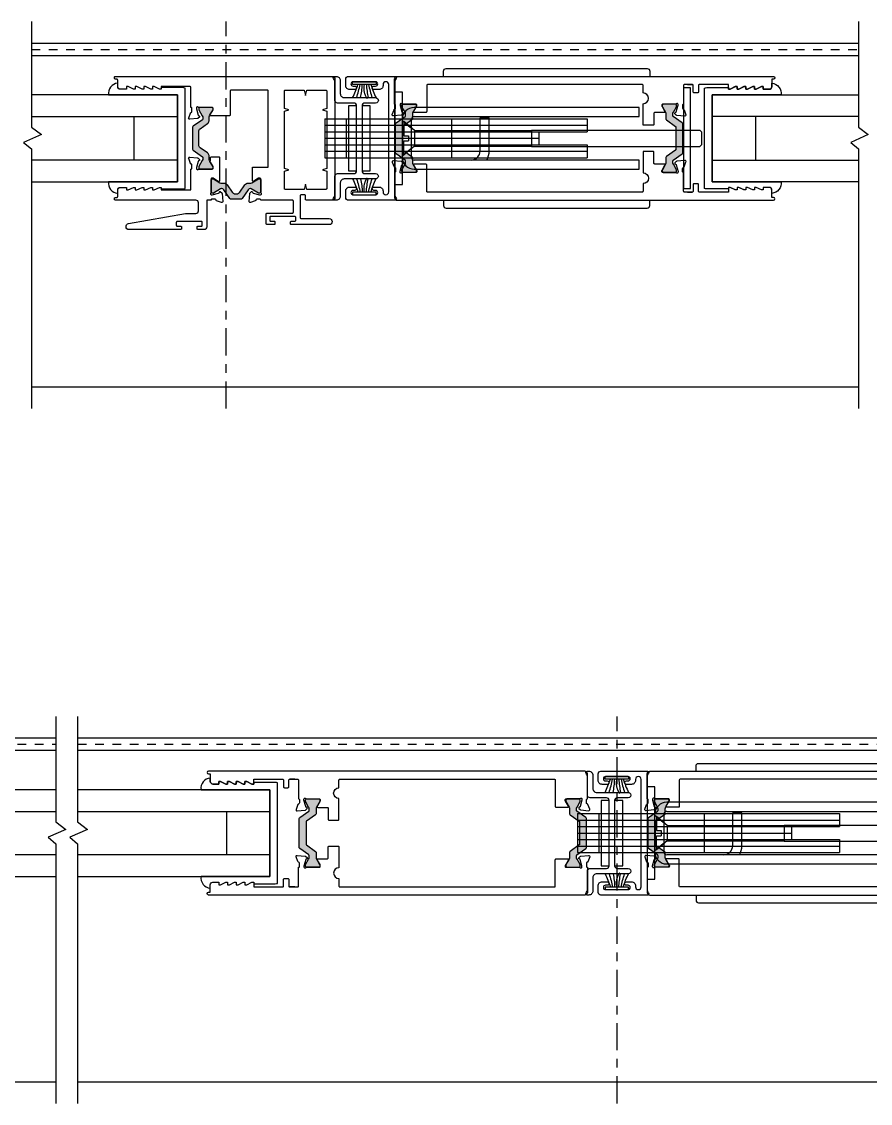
# Model space of a CAD drawing. Extents: x -239 to 68, y 0 to 111.
# Drawn here: x 10.99 to 20.76, y -0.33 to 12.12 of the extents above; entities that cross this region are included whole.
import ezdxf

# ---------------------------------------------------------------- set-up
doc = ezdxf.new("R2010")
doc.units = 0
doc.header["$LTSCALE"] = 0.25
doc.header["$MEASUREMENT"] = 0
doc.linetypes.add('CENTER', pattern=[2, 1.25, -0.25, 0.25, -0.25])
doc.linetypes.add('HIDDEN', pattern=[0.375, 0.25, -0.125])
doc.layers.get('0').update_dxf_attribs({"linetype": 'CONTINUOUS'})
for name, color, linetype in [('CL', 40, 'CENTER'), ('GLASS', 7, 'CONTINUOUS'), ('HARDWARE', 7, 'CONTINUOUS'), ('I-STRUT', 7, 'CONTINUOUS'), ('SEAL', 7, 'CONTINUOUS'), ('SILL-PAN', 7, 'CONTINUOUS'), ('VENT', 5, 'CONTINUOUS')]:
    doc.layers.add(name, color=color, linetype=linetype)
doc.styles.get("Standard").update_dxf_attribs({"font": 'simplex.shx'})

# ---------------------------------------------------------------- blocks, each defined once
blk = doc.blocks.new('3070-EX-GLASS-SCREEN')
blk.add_lwpolyline([(1.179, 0.5), (1.161, 0.5), (1.161, 0.48), (1.191, 0.42), (1.191, 0.4), (1.161, 0.4), (1.161, 0.38), (1.191, 0.32), (1.191, 0.3), (1.161, 0.3), (1.161, 0.28), (1.191, 0.22), (1.191, 0.2), (1.161, 0.2), (1.161, 0.18), (1.191, 0.12), (1.191, 0.1), (1.161, 0.1), (1.161, 0.031, 0.414214), (1.192, 0), (1.23, 0, -0.438024), (1.096, -0.105), (1.096, 0.687), (0.096, 0.687), (0.096, -0.105, -0.438024), (-0.038, 0), (0, 0, 0.414214), (0.031, 0.031), (0.031, 0.1), (0.001, 0.1), (0.001, 0.12), (0.031, 0.18), (0.031, 0.2), (0.001, 0.2), (0.001, 0.22), (0.031, 0.28), (0.031, 0.3), (0.001, 0.3), (0.001, 0.32), (0.031, 0.38), (0.031, 0.4), (0.001, 0.4), (0.001, 0.42), (0.031, 0.48), (0.031, 0.5), (0.013, 0.5), (0.013, 0.713), (0.013, 0.749, -0.072616), (0.017, 0.776), (1.175, 0.776, -0.072616), (1.179, 0.749), (1.179, 0.713)], format="xyb", close=True)
at = {"layer": 'GLASS'}
for p, q in [((0.096, -0.993), (0.096, 0.687)), ((0.096, 0.687), (1.096, 0.687)), ((0.346, 0.687), (0.346, -0.993)), ((0.846, -0.993), (0.846, 0.687)), ((1.096, 0.687), (1.096, -0.993)), ((0.846, 0.187), (0.346, 0.187))]:
    blk.add_line(p, q, dxfattribs=at)
blk = doc.blocks.new('*U71')
blk.add_lwpolyline([(1.179, 0.5), (1.161, 0.5), (1.161, 0.48), (1.191, 0.42), (1.191, 0.4), (1.161, 0.4), (1.161, 0.38), (1.191, 0.32), (1.191, 0.3), (1.161, 0.3), (1.161, 0.28), (1.191, 0.22), (1.191, 0.2), (1.161, 0.2), (1.161, 0.18), (1.191, 0.12), (1.191, 0.1), (1.161, 0.1), (1.161, 0.031, 0.414214), (1.192, 0), (1.23, 0, -0.438024), (1.096, -0.105), (1.096, 0.687), (0.096, 0.687), (0.096, -0.105, -0.438024), (-0.038, 0), (0, 0, 0.414214), (0.031, 0.031), (0.031, 0.1), (0.001, 0.1), (0.001, 0.12), (0.031, 0.18), (0.031, 0.2), (0.001, 0.2), (0.001, 0.22), (0.031, 0.28), (0.031, 0.3), (0.001, 0.3), (0.001, 0.32), (0.031, 0.38), (0.031, 0.4), (0.001, 0.4), (0.001, 0.42), (0.031, 0.48), (0.031, 0.5), (0.013, 0.5), (0.013, 0.713), (0.013, 0.749, -0.072616), (0.017, 0.776), (1.175, 0.776, -0.072616), (1.179, 0.749), (1.179, 0.713)], format="xyb", close=True)
at = {"layer": 'GLASS'}
for p, q in [((0.096, -0.997), (0.096, 0.687)), ((0.096, 0.687), (1.096, 0.687)), ((0.346, 0.687), (0.346, -0.997)), ((0.846, -0.997), (0.846, 0.687)), ((1.096, 0.687), (1.096, -0.997)), ((0.846, 0.187), (0.346, 0.187))]:
    blk.add_line(p, q, dxfattribs=at)
blk = doc.blocks.new('25064-18mmX6mm-I-STRUT')
at = {"layer": 'I-STRUT'}
h = blk.add_hatch(color=256, dxfattribs=at)
h.dxf.hatch_style = 1
h.paths.add_polyline_path([(-0.22, 0.353, 0.57735), (-0.234, 0.33), (-0.23, 0.322, -0.215906), (-0.235, 0.326), (-0.195, 0.257, -0.131652), (-0.189, 0.233), (-0.189, 0.199, 0.244698), (-0.172, 0.167), (-0.088, 0.108, -0.244698), (-0.071, 0.076), (-0.071, -0.077, -0.244698), (-0.088, -0.11), (-0.172, -0.169, 0.244698), (-0.189, -0.201), (-0.189, -0.235, -0.131652), (-0.195, -0.258), (-0.235, -0.327, 0.245227), (-0.235, -0.335, 0.507805), (-0.22, -0.355), (-0.087, -0.355, 0.414214), (-0.071, -0.339, 0.469068), (-0.072, -0.327), (-0.112, -0.258, -0.131652), (-0.118, -0.235), (-0.118, -0.217), (-0.005, -0.138, 0.244698), (0, -0.129), (0, -0.127), (0, 0.127, 0.244698), (-0.005, 0.137), (-0.118, 0.216), (-0.118, 0.233, -0.131652), (-0.112, 0.257), (-0.072, 0.326, 0.131652), (-0.071, 0.33, 0.640011), (-0.087, 0.353)])
blk.add_lwpolyline([(0, -0.13), (0, -0.127), (0, 0.127, 0.244698), (-0.005, 0.137), (-0.113, 0.212, -0.244698), (-0.118, 0.222), (-0.118, 0.233, -0.131652), (-0.112, 0.257), (-0.072, 0.326, 0.131652), (-0.071, 0.33), (-0.071, 0.338, 0.414214), (-0.087, 0.353), (-0.22, 0.353, 0.414214), (-0.236, 0.338), (-0.236, 0.33, 0.131652), (-0.235, 0.326), (-0.195, 0.257, -0.131652), (-0.189, 0.233), (-0.189, 0.199, 0.244698), (-0.172, 0.167), (-0.088, 0.108, -0.244698), (-0.071, 0.076), (-0.071, -0.077, -0.244698), (-0.088, -0.11), (-0.172, -0.169, 0.244698), (-0.189, -0.201), (-0.189, -0.235, -0.131652), (-0.195, -0.258), (-0.235, -0.327, 0.131652), (-0.236, -0.331), (-0.236, -0.339, 0.414214), (-0.22, -0.355), (-0.087, -0.355, 0.414214), (-0.071, -0.339), (-0.071, -0.331, 0.131652), (-0.072, -0.327), (-0.112, -0.258, -0.131652), (-0.118, -0.235), (-0.118, -0.224, -0.244698), (-0.113, -0.214), (-0.005, -0.138, 0.244698), (0, -0.129)], format="xyb", dxfattribs=at)
blk = doc.blocks.new('3728-1-FIXED-INTERLOCKER')
at = {"layer": 'VENT', "linetype": 'Continuous'}
blk.add_lwpolyline([(-0.917, 0.72), (-0.971, 0.739), (-0.972, 0.739, 0.548619), (-0.987, 0.727), (-0.979, 0.636, 0.176327), (-0.976, 0.629), (-0.962, 0.615, 0.57735), (-0.949, 0.618), (-0.947, 0.622, -0.267949), (-0.939, 0.631), (-0.867, 0.65, -0.065543), (-0.864, 0.65), (-0.855, 0.65, -0.6885), (-0.848, 0.63, 0.213422), (-0.852, 0.621), (-0.852, 0.471, -0.414214), (-0.863, 0.459), (-0.872, 0.459, -0.137872), (-0.878, 0.461), (-0.933, 0.495, 0.585524), (-0.948, 0.486), (-0.948, 0.334), (-0.767, 0.334), (-0.767, -0.543, -0.414214), (-0.777, -0.553), (-1.196, -0.553, -0.414214), (-1.206, -0.543), (-1.206, -0.268, 0.414214), (-1.216, -0.258), (-1.432, -0.258, 0.585524), (-1.439, -0.27), (-1.403, -0.329, -0.137872), (-1.401, -0.335), (-1.401, -0.343, -0.414214), (-1.413, -0.355), (-1.565, -0.355, 0.213422), (-1.574, -0.359, -0.6885), (-1.594, -0.351), (-1.594, -0.342, -0.065543), (-1.594, -0.339), (-1.575, -0.267, -0.267949), (-1.566, -0.259), (-1.562, -0.258, 0.57735), (-1.559, -0.245), (-1.573, -0.231, 0.176327), (-1.58, -0.227), (-1.671, -0.219, 0.548619), (-1.683, -0.235), (-1.683, -0.235), (-1.664, -0.289, 0.263725), (-1.655, -0.297, -0.359508), (-1.645, -0.308), (-1.645, -0.343, -0.414214), (-1.657, -0.355), (-1.657, -0.585, -0.414214), (-1.667, -0.595), (-2, -0.595), (-2, -0.565), (-2.02, -0.565), (-2.08, -0.595), (-2.1, -0.595), (-2.1, -0.565), (-2.12, -0.565), (-2.18, -0.595), (-2.2, -0.595), (-2.2, -0.565), (-2.22, -0.565), (-2.28, -0.595), (-2.3, -0.595), (-2.3, -0.565), (-2.32, -0.565), (-2.38, -0.595), (-2.4, -0.595), (-2.4, -0.575, 0.414214), (-2.41, -0.565), (-2.47, -0.565, 0.414214), (-2.5, -0.595), (-2.5, -0.671, -0.414214), (-2.51, -0.681), (-2.526, -0.681, 0.414214), (-2.536, -0.691), (-2.536, -0.703, 0.414214), (-2.526, -0.713), (-0.03, -0.713, 0.414214), (0, -0.683), (0, 0.683, 0.414214), (-0.03, 0.713), (-0.328, 0.713, 0.414214), (-0.338, 0.703), (-0.338, 0.661, -0.414214), (-0.348, 0.651), (-0.39, 0.651, -0.414214), (-0.4, 0.661), (-0.4, 0.914, -0.414214), (-0.39, 0.924), (-0.066, 0.924, 1), (-0.066, 0.994), (-0.5, 0.994, 0.414214), (-0.51, 0.984), (-0.51, 0.964, 0.414214), (-0.5, 0.954), (-0.46, 0.954, -0.414214), (-0.45, 0.944), (-0.45, 0.911, -0.414214), (-0.46, 0.901), (-0.74, 0.901, -0.414214), (-0.75, 0.911), (-0.75, 0.944, -0.414214), (-0.74, 0.954), (-0.7, 0.954, 0.414214), (-0.69, 0.964), (-0.69, 0.984, 0.414214), (-0.7, 0.994), (-0.78, 0.994, 0.414214), (-0.79, 0.984), (-0.79, 0.871, 0.414214), (-0.78, 0.861), (-0.488, 0.861, -0.414214), (-0.478, 0.851), (-0.478, 0.723, -0.414214), (-0.488, 0.713), (-0.852, 0.713, -0.414214), (-0.863, 0.701), (-0.898, 0.701, -0.359508), (-0.909, 0.711, 0.263725), (-0.917, 0.72), (-0.971, 0.739), (-0.972, 0.739, 0.548619), (-0.987, 0.727), (-0.979, 0.636)], format="xyb", dxfattribs=at)
blk.add_lwpolyline([(-0.094, -0.343), (-0.144, -0.328), (-0.094, -0.312), (-0.094, 0.348), (-0.144, 0.363), (-0.094, 0.379), (-0.094, 0.578, 0.414214), (-0.104, 0.588), (-0.323, 0.588), (-0.338, 0.528), (-0.354, 0.588), (-0.572, 0.588, 0.414214), (-0.582, 0.578), (-0.582, 0.379), (-0.531, 0.363), (-0.582, 0.348), (-0.582, -0.313), (-0.531, -0.328), (-0.582, -0.344), (-0.582, -0.543, 0.414214), (-0.572, -0.553), (-0.354, -0.553), (-0.338, -0.493), (-0.323, -0.553), (-0.104, -0.553, 0.414214), (-0.094, -0.543)], format="xyb", close=True, dxfattribs=at)
blk = doc.blocks.new('3728-2-FIXED-INTERLOCKER')
at = {"layer": 'VENT', "linetype": 'Continuous'}
blk.add_lwpolyline([(-1.826, 1.001, -0.414214), (-1.816, 1.011), (-1.776, 1.011, 0.414214), (-1.766, 1.021), (-1.766, 1.041, 0.414214), (-1.776, 1.051), (-2.37, 1.051, 0.916331), (-2.376, 0.982), (-1.72, 0.866), (-1.6, 0.866, -0.414214), (-1.57, 0.836), (-1.57, 0.743, -0.414214), (-1.6, 0.713), (-2.526, 0.713, 0.414214), (-2.536, 0.703), (-2.536, 0.691, 0.414214), (-2.526, 0.681), (-2.51, 0.681, -0.414214), (-2.5, 0.671), (-2.5, 0.595, 0.414214), (-2.47, 0.565), (-2.4, 0.565), (-2.4, 0.595), (-2.38, 0.595), (-2.32, 0.565), (-2.3, 0.565), (-2.3, 0.595), (-2.28, 0.595), (-2.22, 0.565), (-2.2, 0.565), (-2.2, 0.595), (-2.18, 0.595), (-2.12, 0.565), (-2.1, 0.565), (-2.1, 0.595), (-2.08, 0.595), (-2.02, 0.565), (-2, 0.565), (-2, 0.595), (-1.667, 0.595, -0.414214), (-1.657, 0.585), (-1.657, 0.354, -0.414214), (-1.645, 0.342), (-1.645, 0.307, -0.359508), (-1.655, 0.296, 0.263725), (-1.664, 0.289), (-1.683, 0.234), (-1.683, 0.234, 0.548619), (-1.671, 0.218), (-1.58, 0.226, 0.176327), (-1.573, 0.23), (-1.559, 0.244, 0.57735), (-1.562, 0.257), (-1.566, 0.258, -0.267949), (-1.575, 0.266), (-1.594, 0.338, -0.065543), (-1.594, 0.341), (-1.594, 0.35, -0.6885), (-1.574, 0.358, 0.213422), (-1.565, 0.354), (-1.413, 0.354, -0.414214), (-1.401, 0.342), (-1.401, 0.334, -0.137872), (-1.403, 0.328), (-1.439, 0.269, 0.585524), (-1.432, 0.257), (-1.432, 0.223, 0.414214), (-1.422, 0.213), (-1.337, 0.213, 0.414214), (-1.327, 0.223), (-1.327, 0.488, 0.585524), (-1.342, 0.496), (-1.4, 0.461, -0.137872), (-1.406, 0.459), (-1.415, 0.459, -0.414214), (-1.426, 0.471), (-1.426, 0.621, 0.213422), (-1.43, 0.63, -0.6885), (-1.423, 0.65), (-1.414, 0.65, -0.065543), (-1.411, 0.65), (-1.339, 0.631, -0.267949), (-1.33, 0.622), (-1.329, 0.618, 0.57735), (-1.316, 0.615), (-1.302, 0.629, 0.176327), (-1.299, 0.636), (-1.291, 0.727, 0.548619), (-1.306, 0.739), (-1.306, 0.739), (-1.361, 0.72, 0.263725), (-1.368, 0.711, -0.359508), (-1.38, 0.701), (-1.415, 0.701, -0.414214), (-1.426, 0.713), (-1.476, 0.713), (-1.476, 0.759), (-1.476, 1.021, 0.414214), (-1.506, 1.051), (-1.576, 1.051, 0.414214), (-1.586, 1.041), (-1.586, 1.021, 0.414214), (-1.576, 1.011), (-1.536, 1.011, -0.414214), (-1.526, 1.001), (-1.526, 0.968, -0.414214), (-1.536, 0.958), (-1.816, 0.958, -0.414214), (-1.826, 0.968)], format="xyb", close=True, dxfattribs=at)
blk = doc.blocks.new('25066-14.6mmX6mm-I-STRUT')
at = {"layer": 'I-STRUT'}
h = blk.add_hatch(color=256, dxfattribs=at)
h.dxf.hatch_style = 1
h.paths.add_polyline_path([(-0.007, -0.063), (0, -0.063), (0.007, -0.063, -0.244698), (0.045, -0.083), (0.103, -0.165, 0.304221), (0.151, -0.186, -0.181711), (0.184, -0.191), (0.22, -0.213), (0.26, -0.235, 0.245227), (0.267, -0.235, 0.507805), (0.287, -0.22), (0.287, -0.201), (0.287, -0.106), (0.287, -0.087, 0.57735), (0.264, -0.073), (0.256, -0.077, -0.205948), (0.26, -0.072), (0.22, -0.095), (0.173, -0.122), (0.166, -0.122, -0.244698), (0.14, -0.109), (0.07, -0.008, 0.244698), (0.054, 0), (0, 0), (-0.054, 0, 0.244698), (-0.07, -0.008), (-0.14, -0.109, -0.244698), (-0.166, -0.122), (-0.173, -0.122), (-0.26, -0.072, 0.131652), (-0.264, -0.071, 0.640011), (-0.287, -0.087), (-0.287, -0.106), (-0.287, -0.201), (-0.287, -0.22, 0.414214), (-0.272, -0.236, 0.469068), (-0.26, -0.235), (-0.184, -0.191, -0.131652), (-0.16, -0.185), (-0.141, -0.185, 0.244698), (-0.103, -0.165), (-0.045, -0.083, -0.244698)])
blk.add_lwpolyline([(-0.264, -0.071), (-0.272, -0.071, 0.414214), (-0.287, -0.087), (-0.287, -0.106), (-0.287, -0.201), (-0.287, -0.22, 0.414214), (-0.272, -0.236), (-0.264, -0.236, 0.131652), (-0.26, -0.235), (-0.184, -0.191, -0.131652), (-0.16, -0.185), (-0.141, -0.185, 0.244698), (-0.103, -0.165), (-0.045, -0.083, -0.244698), (-0.007, -0.063), (0, -0.063), (0.007, -0.063, -0.244698), (0.045, -0.083), (0.103, -0.165, 0.244698), (0.141, -0.185), (0.16, -0.185, -0.131652), (0.184, -0.191), (0.22, -0.213), (0.26, -0.235, 0.131652), (0.264, -0.236), (0.272, -0.236, 0.414214), (0.287, -0.22), (0.287, -0.201), (0.287, -0.106), (0.287, -0.087, 0.414214), (0.272, -0.071), (0.264, -0.071, 0.131652), (0.26, -0.072), (0.22, -0.095), (0.176, -0.12, -0.131652), (0.17, -0.122), (0.166, -0.122, -0.244698), (0.14, -0.109), (0.07, -0.008, 0.244698), (0.054, 0), (0, 0), (-0.054, 0, 0.244698), (-0.07, -0.008), (-0.14, -0.109, -0.244698), (-0.166, -0.122), (-0.17, -0.122, -0.131652), (-0.176, -0.12), (-0.26, -0.072), (-0.261, -0.071), (-0.264, -0.071, -0.131652), (-0.26, -0.072)], format="xyb", dxfattribs=at)
blk = doc.blocks.new('*U79')
for centre, radius, start, end in [((-0.303, 1.135), 1.112, 287.4409, 295.9325), ((-0.19, 1.188), 1.16, 280.9256, 288.7507), ((-0.031, 1.124), 1.102, 273.1709, 281.1969), ((-0.031, -1.124), 1.102, 78.8031, 86.8291), ((-0.19, -1.188), 1.16, 71.2493, 79.0744), ((-0.303, -1.135), 1.112, 64.0675, 72.5591)]:
    blk.add_arc(centre, radius, start, end)
at = {"layer": 'SEAL'}
blk.add_lwpolyline([(0, -0.135), (0, 0.135), (0.03, 0.135), (0.03, -0.135)], close=True, dxfattribs=at)
at = {"layer": 'SEAL', "const_width": 0.015}
blk.add_lwpolyline([(0.03, 0, 0.219791), (0.196, 0.034)], format="xyb", dxfattribs=at)
at = {"flags": 9}
for tag, p in [('MANUFACTURER_PART_#', (0, -0.199)), ('FLEETWOOD_PART_#', (-0.001, -0.249))]:
    blk.add_attdef(tag, p, '', height=0.0312, dxfattribs=at)
blk = doc.blocks.new('Yoke Strike Plate')
for points in [[(-0.094, -0.375), (-0.094, 0.375), (0, 0.375), (0, -0.375)], [(0.062, -0.375), (0.062, 0.375), (0.156, 0.375), (0.156, -0.375)]]:
    blk.add_lwpolyline(points, close=True)
blk = doc.blocks.new('3776-Archetype_Lock_Stile')
at = {"layer": 'I-STRUT'}
h = blk.add_hatch(color=256, dxfattribs=at)
h.dxf.hatch_style = 1
h.paths.add_polyline_path([(0.079, 0.131, -0.244698), (0.082, 0.137), (0.188, 0.211, 0.244698), (0.193, 0.221), (0.193, 0.276, -0.131652), (0.199, 0.299), (0.235, 0.362, 0.131652), (0.236, 0.366), (0.236, 0.378, 0.414214), (0.22, 0.394), (0.087, 0.394, 0.414837), (0.071, 0.378), (0.071, 0.366, 0.131652), (0.072, 0.362), (0.108, 0.299, -0.131652), (0.114, 0.276), (0.114, 0.262, -0.244698), (0.109, 0.252), (0.005, 0.179, 0.244698), (0, 0.17), (0, -0.17, 0.244698), (0.005, -0.179), (0.109, -0.252, -0.103471), (0.112, -0.256, -0.13774), (0.114, -0.262), (0.114, -0.276, -0.131652), (0.108, -0.299), (0.072, -0.362, 0.131652), (0.071, -0.366), (0.071, -0.378, 0.414214), (0.087, -0.394), (0.22, -0.394, 0.414817), (0.236, -0.378), (0.236, -0.366, 0.131652), (0.235, -0.362), (0.199, -0.299, -0.131652), (0.193, -0.276), (0.193, -0.221, 0.244698), (0.188, -0.211), (0.082, -0.137, -0.244698), (0.079, -0.131)])
h = blk.add_hatch(color=256, dxfattribs=at)
h.dxf.hatch_style = 1
h.paths.add_polyline_path([(3.305, 0.17, 0.244698), (3.3, 0.179), (3.196, 0.252, -0.244698), (3.191, 0.262), (3.191, 0.276, -0.131652), (3.197, 0.299), (3.233, 0.362, 0.131652), (3.234, 0.366), (3.234, 0.378, 0.414214), (3.218, 0.394), (3.085, 0.394, 0.414833), (3.069, 0.378), (3.069, 0.366, 0.143191), (3.07, 0.361), (3.07, 0.361), (3.106, 0.299, -0.131652), (3.112, 0.276), (3.112, 0.221, 0.244698), (3.117, 0.211), (3.223, 0.137, -0.244698), (3.226, 0.131), (3.226, -0.131, -0.244698), (3.223, -0.137), (3.117, -0.211, 0.244698), (3.112, -0.221), (3.112, -0.276, -0.131652), (3.106, -0.299), (3.07, -0.361), (3.07, -0.362, 0.113585), (3.069, -0.366), (3.069, -0.378, 0.414214), (3.085, -0.394), (3.218, -0.394, 0.414849), (3.234, -0.378), (3.234, -0.366, 0.131652), (3.233, -0.362), (3.197, -0.299, -0.131652), (3.191, -0.276), (3.191, -0.262, -0.13774), (3.193, -0.256, -0.103471), (3.196, -0.252), (3.3, -0.179, 0.244698), (3.305, -0.17)])
for points in [[(3.358, 0.62), (3.415, 0.62), (3.325, 0.62, 0.414214), (3.315, 0.61), (3.315, 0.394, 0.414214), (3.303, 0.382), (3.303, 0.347, 0.359508), (3.313, 0.335, -0.263725), (3.322, 0.328), (3.342, 0.272, -0.548619), (3.33, 0.256), (3.237, 0.264, -0.176327), (3.229, 0.268), (3.215, 0.282, -0.57735), (3.219, 0.295), (3.223, 0.297, 0.267949), (3.231, 0.305), (3.252, 0.381, 0.065543), (3.252, 0.384), (3.252, 0.39, 0.6885), (3.231, 0.398, -0.213422), (3.223, 0.394), (3.077, 0.394, 0.414214), (3.065, 0.382), (3.065, 0.373, 0.137872), (3.067, 0.367), (3.1, 0.308, -0.585524), (3.093, 0.296), (2.983, 0.296, 0.414214), (2.973, 0.286), (2.973, 0.16, -0.414214), (2.963, 0.15), (2.858, 0.15, -0.414214), (2.848, 0.16), (2.848, 0.398, 1), (2.848, 0.522), (2.848, 0.61, 0.414214), (2.838, 0.62), (0.368, 0.62, 0.406968), (0.358, 0.61), (0.358, 0.307, -0.414214), (0.348, 0.297), (0.213, 0.297, -0.585524), (0.206, 0.309), (0.242, 0.368, 0.137872), (0.244, 0.374), (0.244, 0.382, 0.414214), (0.232, 0.394), (0.08, 0.394, -0.213422), (0.071, 0.398, 0.6885), (0.051, 0.39), (0.051, 0.381, 0.065543), (0.051, 0.378), (0.07, 0.306, 0.267949), (0.079, 0.298), (0.083, 0.297, -0.57735), (0.087, 0.284), (0.072, 0.27, -0.176327), (0.065, 0.266), (-0.026, 0.258, -0.548619), (-0.038, 0.274), (-0.038, 0.274), (-0.018, 0.329, -0.263725), (-0.01, 0.336, 0.359508), (0, 0.348), (0, 0.382, 0.414214), (-0.012, 0.394), (-0.012, 0.682, -0.414214), (0.019, 0.713), (4.35, 0.713, -1), (4.35, 0.681), (4.33, 0.681), (4.33, 0.596, -0.414214), (4.299, 0.565), (4.23, 0.565), (4.23, 0.595), (4.21, 0.595), (4.15, 0.565), (4.13, 0.565), (4.13, 0.595), (4.11, 0.595), (4.05, 0.565), (4.03, 0.565), (4.03, 0.595), (4.01, 0.595), (3.95, 0.565), (3.93, 0.565), (3.93, 0.595), (3.91, 0.595), (3.85, 0.565), (3.83, 0.565), (3.83, 0.62), (3.497, 0.62, 0.414214), (3.487, 0.61), (3.487, 0.533, -0.414214), (3.477, 0.523), (3.435, 0.523, -0.414214), (3.425, 0.533), (3.425, 0.61, 0.414214), (3.415, 0.62)], [(3.358, -0.62), (3.415, -0.62), (3.325, -0.62, -0.414214), (3.315, -0.61), (3.315, -0.394, -0.414214), (3.303, -0.382), (3.303, -0.347, -0.359508), (3.313, -0.335, 0.263725), (3.322, -0.328), (3.342, -0.272, 0.548619), (3.33, -0.256), (3.237, -0.264, 0.176327), (3.229, -0.268), (3.215, -0.282, 0.57735), (3.219, -0.295), (3.223, -0.297, -0.267949), (3.231, -0.305), (3.252, -0.381, -0.065543), (3.252, -0.384), (3.252, -0.39, -0.6885), (3.231, -0.398, 0.213422), (3.223, -0.394), (3.077, -0.394, -0.414214), (3.065, -0.382), (3.065, -0.373, -0.137872), (3.067, -0.367), (3.1, -0.308, 0.585524), (3.093, -0.296), (2.983, -0.296, -0.414214), (2.973, -0.286), (2.973, -0.161, 0.414214), (2.963, -0.151), (2.858, -0.151, 0.414214), (2.848, -0.161), (2.848, -0.398, -1), (2.848, -0.522), (2.848, -0.61, -0.414214), (2.838, -0.62), (0.368, -0.62, -0.406968), (0.358, -0.61), (0.358, -0.307, 0.414214), (0.348, -0.297), (0.213, -0.297, 0.585524), (0.206, -0.309), (0.242, -0.368, -0.137872), (0.244, -0.374), (0.244, -0.382, -0.414214), (0.232, -0.394), (0.08, -0.394, 0.213422), (0.071, -0.398, -0.6885), (0.051, -0.39), (0.051, -0.381, -0.065543), (0.051, -0.378), (0.07, -0.306, -0.267949), (0.079, -0.298), (0.083, -0.297, 0.57735), (0.087, -0.284), (0.072, -0.27, 0.176327), (0.065, -0.266), (-0.026, -0.258, 0.548619), (-0.038, -0.274), (-0.038, -0.274), (-0.018, -0.329, 0.263725), (-0.01, -0.336, -0.359508), (0, -0.348), (0, -0.382, -0.414214), (-0.012, -0.394), (-0.012, -0.682, 0.414214), (0.019, -0.713), (4.35, -0.713, 1), (4.35, -0.681), (4.33, -0.681), (4.33, -0.596, 0.414214), (4.299, -0.565), (4.23, -0.565), (4.23, -0.595), (4.21, -0.595), (4.15, -0.565), (4.13, -0.565), (4.13, -0.595), (4.11, -0.595), (4.05, -0.565), (4.03, -0.565), (4.03, -0.595), (4.01, -0.595), (3.95, -0.565), (3.93, -0.565), (3.93, -0.595), (3.91, -0.595), (3.85, -0.565), (3.83, -0.565), (3.83, -0.62), (3.497, -0.62, -0.414214), (3.487, -0.61), (3.487, -0.533, 0.414214), (3.477, -0.523), (3.435, -0.523, 0.414214), (3.425, -0.533), (3.425, -0.61, -0.414214), (3.415, -0.62)]]:
    blk.add_lwpolyline(points, format="xyb")
for points in [[(0.079, 0.131), (0.079, -0.131, 0.244698), (0.082, -0.137), (0.188, -0.211, -0.244698), (0.193, -0.221), (0.193, -0.276, 0.131652), (0.199, -0.299), (0.235, -0.362, -0.131652), (0.236, -0.366), (0.236, -0.378, -0.414214), (0.22, -0.394), (0.087, -0.394, -0.414214), (0.071, -0.378), (0.071, -0.366, -0.131652), (0.072, -0.362), (0.108, -0.299, 0.131652), (0.114, -0.276), (0.114, -0.262, 0.13774), (0.112, -0.256, 0.103471), (0.109, -0.252), (0.005, -0.179, -0.244698), (0, -0.17), (0, 0.17, -0.244698), (0.005, 0.179), (0.109, 0.252, 0.244698), (0.114, 0.262), (0.114, 0.276, 0.131652), (0.108, 0.299), (0.072, 0.362, -0.131652), (0.071, 0.366), (0.071, 0.378, -0.414214), (0.087, 0.394), (0.22, 0.394, -0.414214), (0.236, 0.378), (0.236, 0.366, -0.131652), (0.235, 0.362), (0.199, 0.299, 0.131652), (0.193, 0.276), (0.193, 0.221, -0.244698), (0.188, 0.211), (0.082, 0.137, 0.244698)], [(3.226, 0.131), (3.226, -0.131, -0.244698), (3.223, -0.137), (3.117, -0.211, 0.244698), (3.112, -0.221), (3.112, -0.276, -0.131652), (3.106, -0.299), (3.07, -0.362, 0.131652), (3.069, -0.366), (3.069, -0.378, 0.414214), (3.085, -0.394), (3.218, -0.394, 0.414214), (3.234, -0.378), (3.234, -0.366, 0.131652), (3.233, -0.362), (3.197, -0.299, -0.131652), (3.191, -0.276), (3.191, -0.262, -0.13774), (3.193, -0.256, -0.103471), (3.196, -0.252), (3.3, -0.179, 0.244698), (3.305, -0.17), (3.305, 0.17, 0.244698), (3.3, 0.179), (3.196, 0.252, -0.244698), (3.191, 0.262), (3.191, 0.276, -0.131652), (3.197, 0.299), (3.233, 0.362, 0.131652), (3.234, 0.366), (3.234, 0.378, 0.414214), (3.218, 0.394), (3.085, 0.394, 0.414214), (3.069, 0.378), (3.069, 0.366, 0.131652), (3.07, 0.362), (3.106, 0.299, -0.131652), (3.112, 0.276), (3.112, 0.221, 0.244698), (3.117, 0.211), (3.223, 0.137, -0.244698)]]:
    blk.add_lwpolyline(points, format="xyb", close=True, dxfattribs=at)
blk = doc.blocks.new('Flush_Pull_Archetype')
at = {"layer": 'HARDWARE'}
for p, q in [((-2.926, 0.773), (-2.926, 0.713)), ((-0.581, 0.803), (-2.896, 0.803)), ((-0.551, 0.713), (-0.551, 0.773))]:
    blk.add_line(p, q, dxfattribs=at)
for centre, start, end in [((-2.896, 0.773), 90, 180), ((-0.581, 0.773), 0, 90)]:
    blk.add_arc(centre, 0.03, start, end, dxfattribs=at)
blk = doc.blocks.new('Flush_Pulls_Archetype')
at = {"layer": 'HARDWARE'}
blk.add_blockref('Flush_Pull_Archetype', (0, 0), dxfattribs=at)
at = {"layer": 'HARDWARE', "xscale": -1, "rotation": 180}
blk.add_blockref('Flush_Pull_Archetype', (0, 0), dxfattribs=at)
blk = doc.blocks.new('Archetype_Latch_Thermal')
at = {"layer": 'HARDWARE'}
for p, q in [((2.803, 0.355), (0.213, 0.355)), ((0.213, 0.25), (2.803, 0.25)), ((2.803, 0.25), (2.803, 0.355)), ((-0.815, 0.225), (2.204, 0.225)), ((-0.815, 0.225), (-0.815, -0.225)), ((-0.815, 0.15), (2.204, 0.15)), ((-0.565, -0.225), (-0.565, 0.225)), ((0.096, 0.193), (0.096, 0.03)), ((0.217, 0.089), (0.096, 0.193)), ((0.183, -0.22), (0.183, 0.22)), ((0.647, -0.225), (0.647, 0.225)), ((1.078, 0.235), (0.973, 0.235)), ((0.973, -0.145), (0.973, 0.235)), ((1.078, -0.145), (1.078, 0.235)), ((2.204, 0.225), (2.204, 0.075)), ((-0.815, 0.075), (2.204, 0.075)), ((-0.815, 0), (1.652, 0)), ((0.096, 0.03), (0.149, 0.03)), ((0.149, 0.03), (0.149, -0.03)), ((0.217, 0.089), (1.565, 0.089)), ((0.217, 0.089), (0.217, -0.089)), ((1.565, 0.093), (3.503, 0.093)), ((1.565, 0.093), (1.565, -0.093)), ((1.652, -0.075), (1.652, 0.075)), ((3.503, 0.093), (3.521, 0.075)), ((3.521, 0.075), (3.521, -0.075)), ((-0.815, -0.075), (2.204, -0.075)), ((0.096, -0.192), (0.096, -0.03)), ((0.096, -0.03), (0.149, -0.03)), ((0.217, -0.089), (0.096, -0.192)), ((0.217, -0.089), (1.565, -0.089)), ((1.565, -0.093), (3.503, -0.093)), ((2.204, -0.075), (2.204, -0.225)), ((3.503, -0.093), (3.521, -0.075)), ((-0.815, -0.15), (2.204, -0.15)), ((-0.815, -0.225), (2.204, -0.225)), ((2.803, -0.25), (0.213, -0.25)), ((0.213, -0.355), (2.803, -0.355)), ((2.803, -0.355), (2.803, -0.25))]:
    blk.add_line(p, q, dxfattribs=at)
at = {"layer": 'HARDWARE', "ltscale": 0.5}
for p, q in [((0.078, 0.206), (0.171, 0.125)), ((0.171, -0.125), (0.078, -0.205))]:
    blk.add_line(p, q, dxfattribs=at)
at = {"layer": 'HARDWARE', "ltscale": 0.3}
blk.add_line((0.217, 0), (0.852, 0), dxfattribs=at)
at = {"layer": 'HARDWARE'}
for points in [[(0.078, 0.531), (-0.012, 0.531), (-0.012, -0.531), (0.078, -0.531)], [(3.315, -0.58), (3.395, -0.58), (3.395, 0.58), (3.315, 0.58)]]:
    blk.add_lwpolyline(points, close=True, dxfattribs=at)
for centre, radius, start, end in [((0.213, 0.22), 0.135, 90, 180), ((0.213, 0.22), 0.03, 90, 180), ((0.213, -0.22), 0.135, 180, 270), ((0.213, -0.22), 0.03, 180, 270), ((0.868, -0.145), 0.105, 270, 360), ((0.868, -0.145), 0.21, 330, 360)]:
    blk.add_arc(centre, radius, start, end, dxfattribs=at)
blk = doc.blocks.new('Thermal_Archetype_Lock_Stile_wHardware')
at = {"xscale": -1}
blk.add_blockref('Flush_Pulls_Archetype', (0.285, 0), dxfattribs=at)
for name in ['3776-Archetype_Lock_Stile', 'Archetype_Latch_Thermal']:
    blk.add_blockref(name, (0.285, 0))
blk = doc.blocks.new('*U100')
blk.add_lwpolyline([(1.179, 0.5), (1.161, 0.5), (1.161, 0.48), (1.191, 0.42), (1.191, 0.4), (1.161, 0.4), (1.161, 0.38), (1.191, 0.32), (1.191, 0.3), (1.161, 0.3), (1.161, 0.28), (1.191, 0.22), (1.191, 0.2), (1.161, 0.2), (1.161, 0.18), (1.191, 0.12), (1.191, 0.1), (1.161, 0.1), (1.161, 0.031, 0.414214), (1.192, 0), (1.23, 0, -0.438024), (1.096, -0.105), (1.096, 0.687), (0.096, 0.687), (0.096, -0.105, -0.438024), (-0.038, 0), (0, 0, 0.414214), (0.031, 0.031), (0.031, 0.1), (0.001, 0.1), (0.001, 0.12), (0.031, 0.18), (0.031, 0.2), (0.001, 0.2), (0.001, 0.22), (0.031, 0.28), (0.031, 0.3), (0.001, 0.3), (0.001, 0.32), (0.031, 0.38), (0.031, 0.4), (0.001, 0.4), (0.001, 0.42), (0.031, 0.48), (0.031, 0.5), (0.013, 0.5), (0.013, 0.713), (0.013, 0.749, -0.072616), (0.017, 0.776), (1.175, 0.776, -0.072616), (1.179, 0.749), (1.179, 0.713)], format="xyb", close=True)
at = {"layer": 'GLASS'}
for p, q in [((0.096, -1.526), (0.096, 0.687)), ((0.096, 0.687), (1.096, 0.687)), ((0.346, 0.687), (0.346, -1.526)), ((0.846, -1.526), (0.846, 0.687)), ((1.096, 0.687), (1.096, -1.526)), ((0.846, 0.187), (0.346, 0.187))]:
    blk.add_line(p, q, dxfattribs=at)
blk = doc.blocks.new('*U99')
blk.add_lwpolyline([(1.179, 0.5), (1.161, 0.5), (1.161, 0.48), (1.191, 0.42), (1.191, 0.4), (1.161, 0.4), (1.161, 0.38), (1.191, 0.32), (1.191, 0.3), (1.161, 0.3), (1.161, 0.28), (1.191, 0.22), (1.191, 0.2), (1.161, 0.2), (1.161, 0.18), (1.191, 0.12), (1.191, 0.1), (1.161, 0.1), (1.161, 0.031, 0.414214), (1.192, 0), (1.23, 0, -0.438024), (1.096, -0.105), (1.096, 0.687), (0.096, 0.687), (0.096, -0.105, -0.438024), (-0.038, 0), (0, 0, 0.414214), (0.031, 0.031), (0.031, 0.1), (0.001, 0.1), (0.001, 0.12), (0.031, 0.18), (0.031, 0.2), (0.001, 0.2), (0.001, 0.22), (0.031, 0.28), (0.031, 0.3), (0.001, 0.3), (0.001, 0.32), (0.031, 0.38), (0.031, 0.4), (0.001, 0.4), (0.001, 0.42), (0.031, 0.48), (0.031, 0.5), (0.013, 0.5), (0.013, 0.713), (0.013, 0.749, -0.072616), (0.017, 0.776), (1.175, 0.776, -0.072616), (1.179, 0.749), (1.179, 0.713)], format="xyb", close=True)
at = {"layer": 'GLASS'}
for p, q in [((0.096, -1.526), (0.096, 0.687)), ((0.096, 0.687), (1.096, 0.687)), ((0.346, 0.687), (0.346, -1.526)), ((0.846, -1.526), (0.846, 0.687)), ((1.096, 0.687), (1.096, -1.526)), ((0.846, 0.187), (0.346, 0.187))]:
    blk.add_line(p, q, dxfattribs=at)

msp = doc.modelspace()

# ---------------------------------------------------------------- linework, layer by layer
for p, q in [((11.104, 7.915), (20.623, 7.915)), ((7.542, -0.085), (11.386, -0.085)), ((11.636, -0.085), (24.059, -0.085))]:
    msp.add_line(p, q)
at = {"color": 7}
for points in [[(11.104, 12.12), (11.104, 10.905), (11.218, 10.82), (11.014, 10.729), (11.104, 10.655), (11.104, 7.665)], [(20.623, 12.12), (20.623, 10.905), (20.737, 10.82), (20.534, 10.729), (20.623, 10.655), (20.623, 7.665)], [(11.386, 4.12), (11.386, 2.905), (11.5, 2.82), (11.297, 2.729), (11.386, 2.655), (11.386, -0.335)], [(11.636, 4.12), (11.636, 2.905), (11.751, 2.82), (11.547, 2.729), (11.636, 2.655), (11.636, -0.335)]]:
    msp.add_lwpolyline(points, dxfattribs=at)
at = {"layer": 'CL'}
for p, q in [((13.347, 7.665), (13.347, 12.12)), ((17.848, -0.335), (17.848, 4.12))]:
    msp.add_line(p, q, dxfattribs=at)
at = {"layer": 'SILL-PAN'}
for p, q in [((20.623, 11.87), (11.104, 11.87)), ((11.104, 11.731), (20.623, 11.731)), ((11.386, 3.87), (7.542, 3.87)), ((24.059, 3.87), (11.636, 3.87)), ((7.542, 3.731), (11.386, 3.731)), ((11.636, 3.731), (24.059, 3.731))]:
    msp.add_line(p, q, dxfattribs=at)
at = {"layer": 'SILL-PAN', "linetype": 'HIDDEN'}
for p, q in [((11.104, 11.801), (20.623, 11.801)), ((7.542, 3.801), (11.386, 3.801)), ((11.636, 3.801), (24.059, 3.801))]:
    msp.add_line(p, q, dxfattribs=at)
at = {"layer": 'VENT'}
for points in [[(15.066, 10.309), (14.705, 10.309, 0.414214), (14.659, 10.263), (14.659, 10.11, -0.414214), (14.613, 10.064), (14.592, 10.064, -0.650938), (14.581, 10.089, 0.186452), (14.597, 10.131), (14.597, 10.34, -0.414214), (14.628, 10.371), (14.816, 10.371, 0.414214), (14.847, 10.402), (14.847, 11.152, 0.414214), (14.816, 11.183), (14.628, 11.183, -0.414214), (14.597, 11.214), (14.597, 11.423, 0.186452), (14.581, 11.465, -0.650938), (14.592, 11.49), (14.613, 11.49, -0.414214), (14.659, 11.444), (14.659, 11.291, 0.414214), (14.705, 11.245), (15.066, 11.245, -1.000007), (15.066, 11.183), (14.94, 11.183, 0.414214), (14.909, 11.152), (14.909, 10.402, 0.414214), (14.94, 10.371), (15.066, 10.371, -1.000007)], [(17.973, 2.309), (17.612, 2.309, 0.414214), (17.566, 2.263), (17.566, 2.11, -0.414214), (17.52, 2.064), (17.499, 2.064, -0.650938), (17.488, 2.089, 0.186452), (17.504, 2.131), (17.504, 2.34, -0.414214), (17.535, 2.371), (17.723, 2.371, 0.414214), (17.754, 2.402), (17.754, 3.152, 0.414214), (17.723, 3.183), (17.535, 3.183, -0.414214), (17.504, 3.214), (17.504, 3.423, 0.186452), (17.488, 3.465, -0.650938), (17.499, 3.49), (17.52, 3.49, -0.414214), (17.566, 3.444), (17.566, 3.291, 0.414214), (17.612, 3.245), (17.973, 3.245, -1.000007), (17.973, 3.183), (17.847, 3.183, 0.414214), (17.816, 3.152), (17.816, 2.402, 0.414214), (17.847, 2.371), (17.973, 2.371, -1.000007)]]:
    msp.add_lwpolyline(points, format="xyb", close=True, dxfattribs=at)
for points in [[(15.066, 11.428), (14.806, 11.428, 1), (14.806, 11.378), (14.826, 11.378, -1.000009), (14.826, 11.338), (14.767, 11.338, -0.414214), (14.721, 11.384), (14.721, 11.459, -0.414214), (14.752, 11.49), (15.29, 11.49, -0.650938), (15.301, 11.465, 0.186452), (15.285, 11.423), (15.285, 10.777), (15.285, 10.131, 0.186452), (15.301, 10.089, -0.650938), (15.29, 10.064), (14.752, 10.064, -0.414214), (14.721, 10.095), (14.721, 10.17, -0.414214), (14.767, 10.216), (14.826, 10.216, -1.000009), (14.826, 10.176), (14.806, 10.176, 1), (14.806, 10.126), (15.066, 10.126, 1), (15.066, 10.176), (15.046, 10.176, -1.000009), (15.046, 10.216), (15.105, 10.216, -0.414214), (15.151, 10.17), (15.151, 10.159, 1), (15.217, 10.159), (15.217, 11.395, 1), (15.151, 11.395), (15.151, 11.384, -0.414214), (15.105, 11.338), (15.046, 11.338, -1.000009), (15.046, 11.378), (15.066, 11.378, 1), (15.066, 11.428)], [(17.972, 3.428), (17.712, 3.428, 1), (17.712, 3.378), (17.732, 3.378, -1.000009), (17.732, 3.338), (17.673, 3.338, -0.414214), (17.627, 3.384), (17.627, 3.459, -0.414214), (17.658, 3.49), (18.196, 3.49, -0.650938), (18.208, 3.465, 0.186452), (18.191, 3.423), (18.191, 2.777), (18.191, 2.131, 0.186452), (18.208, 2.089, -0.650938), (18.196, 2.064), (17.658, 2.064, -0.414214), (17.627, 2.095), (17.627, 2.17, -0.414214), (17.673, 2.216), (17.732, 2.216, -1.000009), (17.732, 2.176), (17.712, 2.176, 1), (17.712, 2.126), (17.972, 2.126, 1), (17.972, 2.176), (17.952, 2.176, -1.000009), (17.952, 2.216), (18.011, 2.216, -0.414214), (18.057, 2.17), (18.057, 2.159, 1), (18.123, 2.159), (18.123, 3.395, 1), (18.057, 3.395), (18.057, 3.384, -0.414214), (18.011, 3.338), (17.952, 3.338, -1.000009), (17.952, 3.378), (17.972, 3.378, 1), (17.972, 3.428)]]:
    msp.add_lwpolyline(points, format="xyb", dxfattribs=at)

# ---------------------------------------------------------------- block references
at = {"extrusion": (0, 0, -1), "zscale": -1, "rotation": 180}
for name, p in [('3728-1-FIXED-INTERLOCKER', (-14.597, 10.777)), ('3728-2-FIXED-INTERLOCKER', (-14.597, 10.777)), ('25066-14.6mmX6mm-I-STRUT', (-13.458, 10.075))]:
    msp.add_blockref(name, p, dxfattribs=at)
at = {"rotation": 180}
msp.add_blockref('25064-18mmX6mm-I-STRUT', (12.959, 10.777), dxfattribs=at)
at = {"layer": 'GLASS', "xscale": -1}
for name, p, rotation in [('3070-EX-GLASS-SCREEN', (12.097, 10.181), 270), ('*U99', (9.861, 3.373), 90), ('*U100', (13.162, 2.181), 270)]:
    msp.add_blockref(name, p, dxfattribs=dict(at, rotation=rotation))
at = {"layer": 'GLASS', "rotation": 90}
msp.add_blockref('*U71', (19.627, 10.181), dxfattribs=at)
at = {"layer": 'HARDWARE', "xscale": -1}
for p in [(14.909, 10.777), (17.816, 2.777)]:
    msp.add_blockref('Yoke Strike Plate', p, dxfattribs=at)
at = {"layer": 'SEAL', "rotation": 270}
for p in [(14.936, 11.428), (17.842, 3.428)]:
    msp.add_blockref('*U79', p, dxfattribs=at)
at = {"layer": 'SEAL', "xscale": -1, "rotation": 270}
for p in [(14.936, 10.126), (17.842, 2.126)]:
    msp.add_blockref('*U79', p, dxfattribs=at)
at = {"layer": 'VENT'}
for p in [(15.011, 10.777), (17.918, 2.777)]:
    msp.add_blockref('Thermal_Archetype_Lock_Stile_wHardware', p, dxfattribs=at)
at = {"layer": 'VENT', "xscale": -1}
msp.add_blockref('3776-Archetype_Lock_Stile', (17.492, 2.777), dxfattribs=at)

doc.saveas('drawing.dxf')
